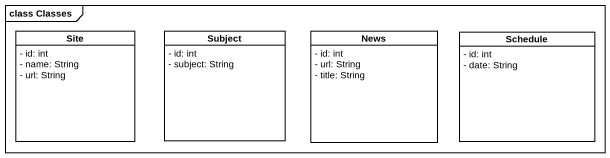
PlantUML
@startuml
mainframe class Classes
hide circle
hide empty members
skinparam classAttributeIconSize 0
class Site {
  - id: int
  - name: String
  - url: String
}
class Subject {
  - id: int
  - subject: String
}
class News {
  - id: int
  - url: String
  - title: String
}
class Schedule {
  - id: int
  - date: String
}
@enduml
